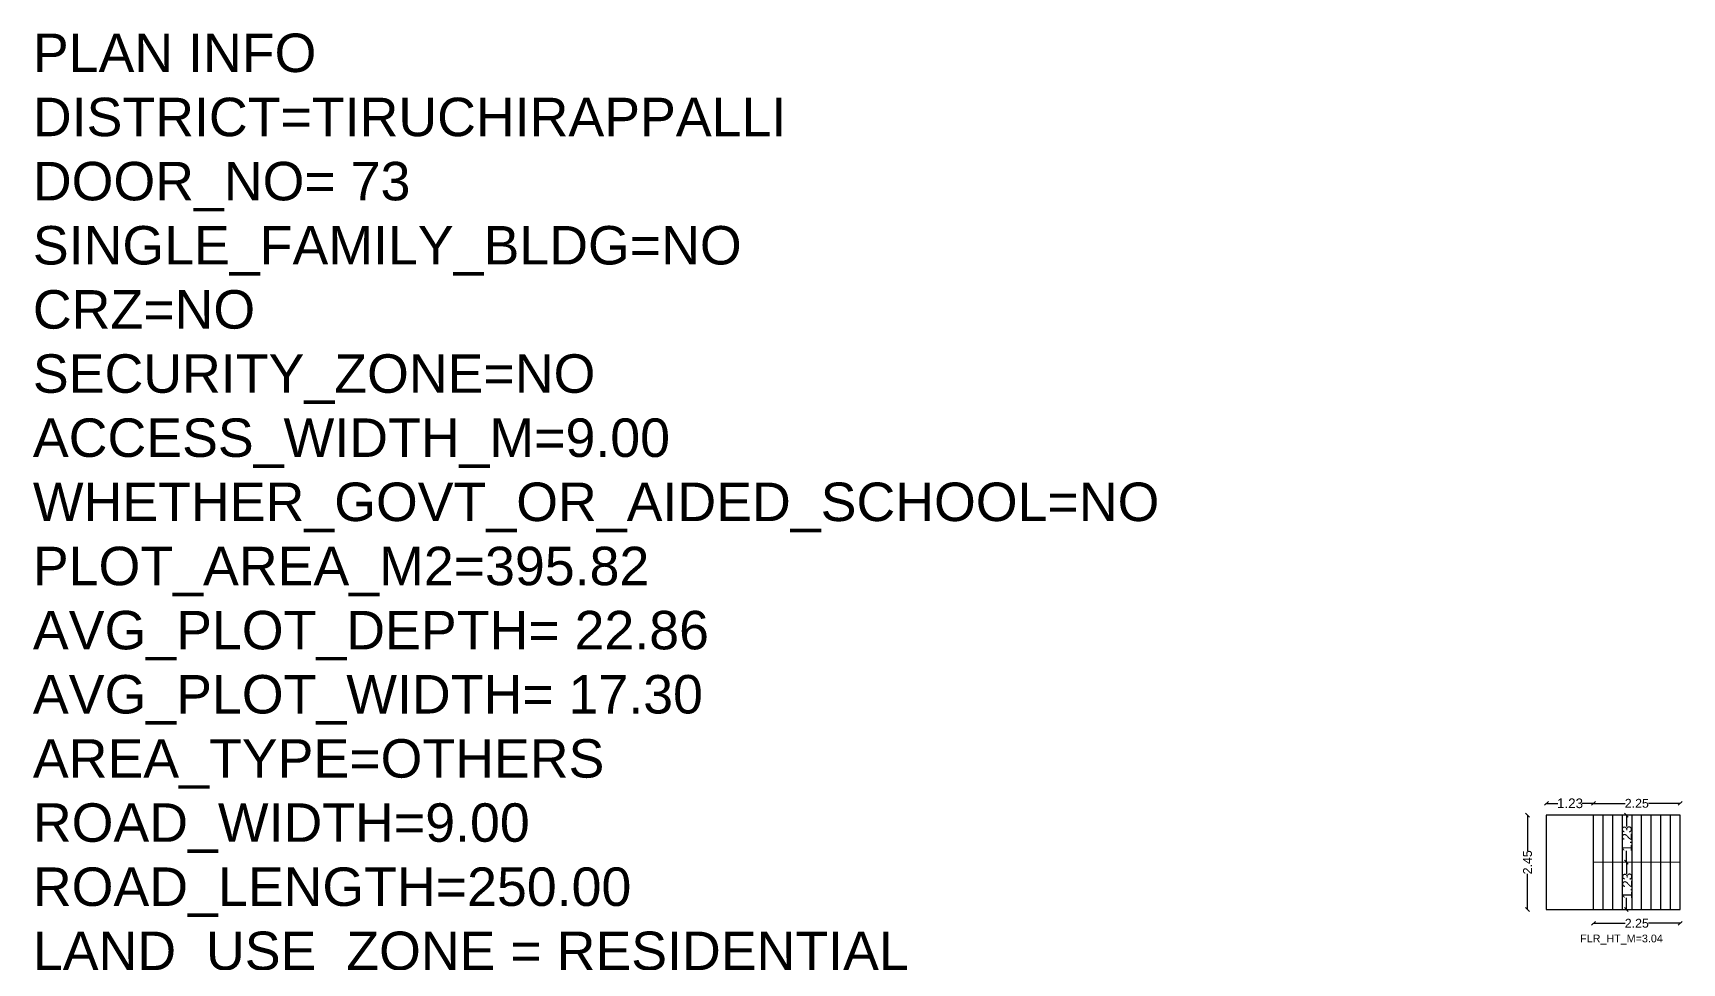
# Model space of a CAD drawing. Header units: metres. Extents: x -132 to 144, y -80 to -15.
# Drawn here: x -131.7 to -88.8, y -50.58 to -26.41 of the extents above; entities that cross this region are included whole.
import ezdxf

# ---------------------------------------------------------------- set-up
doc = ezdxf.new("R2010")
doc.units = ezdxf.units.M
doc.header["$MEASUREMENT"] = 0
doc.header["$PDMODE"] = 3
doc.layers.get('0').update_dxf_attribs({"lineweight": 5})
doc.layers.get('DEFPOINTS').update_dxf_attribs({"lineweight": 5})
doc.layers.add('BLK_1_FLR_5_STAIR_1', color=1, linetype='Continuous')
for name, color, linetype, lineweight in [('BLK_1_FLR_5_STAIR_1_FLIGHT_1', 7, 'Continuous', 0), ('BLK_1_FLR_5_STAIR_1_FLIGHT_2', 7, 'Continuous', 0), ('BLK_1_FLR_5_STAIR_1_LANDING_1', 7, 'Continuous', 0)]:
    doc.layers.add(name, color=color, linetype=linetype, lineweight=lineweight)
doc.layers.add('PLAN_INFO', color=1, linetype='Continuous', plot=False)
doc.styles.get("Standard").update_dxf_attribs({"font": 'arial.ttf'})
doc.dimstyles.new('STANDARD$0', dxfattribs={"dimtxt": 0.5, "dimasz": 0.1, "dimexe": 2, "dimexo": 2, "dimgap": 0, "dimtad": 0, "dimzin": 0, "dimdsep": 46, "dimtxsty": 'Standard', "dimblk": 'OBLIQUE', "dimcen": -0.0625, "dimse1": 1, "dimse2": 1, "dimclrd": 3, "dimclre": 9, "dimadec": 0, "dimazin": 0, "dimtfac": 1, "dimtix": 1, "dimtofl": 0, "dimtmove": 2, "dimatfit": 3, "dimldrblk": 'OBLIQUE', "dimfxl": 0, "dimtolj": 1, "dimtzin": 0, "dimarcsym": 0})

# ---------------------------------------------------------------- blocks, each defined once
blk = doc.blocks.new('_Oblique')
at = {"color": 0, "linetype": 'ByBlock', "lineweight": -2}
blk.add_line((-0.5, -0.5), (0.5, 0.5), dxfattribs=at)
blk = doc.blocks.new('*D222')
at = {"layer": 'BLK_1_FLR_5_STAIR_1_FLIGHT_2', "color": 3, "linetype": 'Continuous', "lineweight": -2}
for p, q in [((-90.251, -46.738), (-90.251, -47.038)), ((-90.251, -47.963), (-90.251, -47.664))]:
    blk.add_line(p, q, dxfattribs=at)
at = {"layer": 'DEFPOINTS', "color": 0, "linetype": 'Continuous'}
for p in [(-90.459, -46.738), (-90.459, -47.963), (-90.251, -47.963)]:
    blk.add_point(p, dxfattribs=at)
at = {"layer": 'BLK_1_FLR_5_STAIR_1_FLIGHT_2', "color": 3, "linetype": 'Continuous', "lineweight": -2, "xscale": 0.1, "yscale": 0.1, "zscale": 0.1}
for p, rotation in [((-90.251, -46.738), 90), ((-90.251, -47.963), 270)]:
    blk.add_blockref('_Oblique', p, dxfattribs=dict(at, rotation=rotation))
at = {"layer": 'BLK_1_FLR_5_STAIR_1_FLIGHT_2', "color": 0, "linetype": 'Continuous', "lineweight": -3, "insert": (-90.237, -47.351), "char_height": 0.25, "attachment_point": 5, "rotation": 90}
blk.add_mtext('\\A1;1.23', dxfattribs=at)
blk = doc.blocks.new('*D223')
at = {"layer": 'BLK_1_FLR_5_STAIR_1_FLIGHT_1', "color": 3, "linetype": 'Continuous', "lineweight": -2}
for p, q in [((-90.251, -47.963), (-90.251, -48.265)), ((-90.251, -49.192), (-90.251, -48.891))]:
    blk.add_line(p, q, dxfattribs=at)
at = {"layer": 'DEFPOINTS', "color": 0, "linetype": 'Continuous'}
for p in [(-90.251, -47.963), (-90.251, -49.192), (-90.208, -49.192)]:
    blk.add_point(p, dxfattribs=at)
at = {"layer": 'BLK_1_FLR_5_STAIR_1_FLIGHT_1', "color": 3, "linetype": 'Continuous', "lineweight": -2, "xscale": 0.1, "yscale": 0.1, "zscale": 0.1}
for p, rotation in [((-90.251, -47.963), 90), ((-90.251, -49.192), 270)]:
    blk.add_blockref('_Oblique', p, dxfattribs=dict(at, rotation=rotation))
at = {"layer": 'BLK_1_FLR_5_STAIR_1_FLIGHT_1', "color": 0, "linetype": 'Continuous', "lineweight": -3, "insert": (-90.227, -48.578), "char_height": 0.25, "attachment_point": 5, "rotation": 90}
blk.add_mtext('\\A1;1.23', dxfattribs=at)
blk = doc.blocks.new('*D224')
at = {"layer": 'BLK_1_FLR_5_STAIR_1_LANDING_1', "color": 3, "lineweight": -2}
for p, q in [((-92.33, -46.433), (-92.03, -46.433)), ((-91.104, -46.433), (-91.404, -46.433))]:
    blk.add_line(p, q, dxfattribs=at)
at = {"layer": 'DEFPOINTS', "color": 0, "linetype": 'Continuous'}
for p in [(-92.33, -46.433), (-92.33, -47.965), (-91.104, -49.192)]:
    blk.add_point(p, dxfattribs=at)
at = {"layer": 'BLK_1_FLR_5_STAIR_1_LANDING_1', "color": 3, "linetype": 'Continuous', "lineweight": -2, "xscale": 0.1, "yscale": 0.1, "zscale": 0.1, "rotation": 180}
blk.add_blockref('_Oblique', (-92.33, -46.433), dxfattribs=at)
at = {"layer": 'BLK_1_FLR_5_STAIR_1_LANDING_1', "color": 3, "linetype": 'Continuous', "lineweight": -2, "xscale": 0.1, "yscale": 0.1, "zscale": 0.1}
blk.add_blockref('_Oblique', (-91.104, -46.433), dxfattribs=at)
at = {"layer": 'BLK_1_FLR_5_STAIR_1_LANDING_1', "color": 0, "linetype": 'Continuous', "lineweight": -3, "insert": (-91.717, -46.433), "char_height": 0.25, "attachment_point": 5}
blk.add_mtext('\\A1;1.23', dxfattribs=at)
blk = doc.blocks.new('*D225')
at = {"layer": 'BLK_1_FLR_5_STAIR_1_FLIGHT_1', "color": 3, "linetype": 'Continuous', "lineweight": -2}
for p, q in [((-91.104, -49.55), (-90.28, -49.55)), ((-88.854, -49.55), (-89.677, -49.55))]:
    blk.add_line(p, q, dxfattribs=at)
at = {"layer": 'DEFPOINTS', "color": 0, "linetype": 'Continuous'}
for p in [(-91.104, -49.192), (-88.854, -49.192), (-88.854, -49.55)]:
    blk.add_point(p, dxfattribs=at)
at = {"layer": 'BLK_1_FLR_5_STAIR_1_FLIGHT_1', "color": 3, "linetype": 'Continuous', "lineweight": -2, "xscale": 0.1, "yscale": 0.1, "zscale": 0.1, "rotation": 180}
blk.add_blockref('_Oblique', (-91.104, -49.55), dxfattribs=at)
at = {"layer": 'BLK_1_FLR_5_STAIR_1_FLIGHT_1', "color": 3, "linetype": 'Continuous', "lineweight": -2, "xscale": 0.1, "yscale": 0.1, "zscale": 0.1}
blk.add_blockref('_Oblique', (-88.854, -49.55), dxfattribs=at)
at = {"layer": 'BLK_1_FLR_5_STAIR_1_FLIGHT_1', "color": 0, "linetype": 'Continuous', "lineweight": -3, "insert": (-89.979, -49.55), "char_height": 0.23, "attachment_point": 5}
blk.add_mtext('\\A1;2.25', dxfattribs=at)
blk = doc.blocks.new('*D226')
at = {"layer": 'BLK_1_FLR_5_STAIR_1_FLIGHT_2', "color": 3, "linetype": 'Continuous', "lineweight": -2}
for p, q in [((-91.104, -46.433), (-90.28, -46.433)), ((-88.854, -46.433), (-89.677, -46.433))]:
    blk.add_line(p, q, dxfattribs=at)
at = {"layer": 'DEFPOINTS', "color": 0, "linetype": 'Continuous'}
for p in [(-88.854, -46.433), (-91.104, -46.829), (-88.854, -46.829)]:
    blk.add_point(p, dxfattribs=at)
at = {"layer": 'BLK_1_FLR_5_STAIR_1_FLIGHT_2', "color": 3, "linetype": 'Continuous', "lineweight": -2, "xscale": 0.1, "yscale": 0.1, "zscale": 0.1, "rotation": 180}
blk.add_blockref('_Oblique', (-91.104, -46.433), dxfattribs=at)
at = {"layer": 'BLK_1_FLR_5_STAIR_1_FLIGHT_2', "color": 3, "linetype": 'Continuous', "lineweight": -2, "xscale": 0.1, "yscale": 0.1, "zscale": 0.1}
blk.add_blockref('_Oblique', (-88.854, -46.433), dxfattribs=at)
at = {"layer": 'BLK_1_FLR_5_STAIR_1_FLIGHT_2', "color": 0, "linetype": 'Continuous', "lineweight": -3, "insert": (-89.979, -46.433), "char_height": 0.23, "attachment_point": 5}
blk.add_mtext('\\A1;2.25', dxfattribs=at)
blk = doc.blocks.new('*D227')
at = {"layer": 'BLK_1_FLR_5_STAIR_1_LANDING_1', "color": 3, "lineweight": -2}
for p, q in [((-92.822, -46.738), (-92.822, -47.664)), ((-92.822, -49.192), (-92.822, -48.267))]:
    blk.add_line(p, q, dxfattribs=at)
at = {"layer": 'DEFPOINTS', "color": 0, "linetype": 'Continuous'}
for p in [(-92.335, -46.738), (-92.822, -49.192), (-92.335, -49.192)]:
    blk.add_point(p, dxfattribs=at)
at = {"layer": 'BLK_1_FLR_5_STAIR_1_LANDING_1', "color": 3, "linetype": 'Continuous', "lineweight": -2, "xscale": 0.1, "yscale": 0.1, "zscale": 0.1}
for p, rotation in [((-92.822, -46.738), 90), ((-92.822, -49.192), 270)]:
    blk.add_blockref('_Oblique', p, dxfattribs=dict(at, rotation=rotation))
at = {"layer": 'BLK_1_FLR_5_STAIR_1_LANDING_1', "color": 0, "linetype": 'Continuous', "lineweight": -3, "insert": (-92.822, -47.965), "char_height": 0.23, "attachment_point": 5, "rotation": 90}
blk.add_mtext('\\A1;2.45', dxfattribs=at)

msp = doc.modelspace()

# ---------------------------------------------------------------- linework, layer by layer
at = {"layer": 'BLK_1_FLR_5_STAIR_1', "linetype": 'Continuous', "lineweight": -3}
msp.add_lwpolyline([(-92.33521, -49.19175), (-88.85355, -49.19175), (-88.85355, -46.73842), (-92.33521, -46.73842)], close=True, dxfattribs=at)
at = {"layer": 'BLK_1_FLR_5_STAIR_1_FLIGHT_1', "lineweight": -3}
for p, q in [((-91.10355, -49.19175), (-91.10355, -47.96342)), ((-90.85355, -49.19175), (-90.85355, -47.96342)), ((-90.60355, -49.19175), (-90.60355, -47.96342)), ((-90.35355, -49.19175), (-90.35355, -47.96342)), ((-90.10355, -49.19175), (-90.10355, -47.96342)), ((-89.85355, -49.19175), (-89.85355, -47.96342)), ((-89.60355, -49.19175), (-89.60355, -47.96342)), ((-89.35355, -49.19175), (-89.35355, -47.96342)), ((-89.10355, -49.19175), (-89.10355, -47.96342)), ((-88.85355, -49.19175), (-88.85355, -47.96342))]:
    msp.add_line(p, q, dxfattribs=at)
at = {"layer": 'BLK_1_FLR_5_STAIR_1_FLIGHT_1'}
msp.add_lwpolyline([(-91.10355, -47.96342), (-88.85355, -47.96342), (-88.85355, -49.19175), (-91.10355, -49.19175)], close=True, dxfattribs=at)
at = {"layer": 'BLK_1_FLR_5_STAIR_1_FLIGHT_2', "lineweight": -3}
for p, q in [((-91.10355, -47.96342), (-91.10355, -46.73842)), ((-90.85355, -47.96342), (-90.85355, -46.73842)), ((-90.60355, -47.96342), (-90.60355, -46.73842)), ((-90.35355, -47.96342), (-90.35355, -46.73842)), ((-90.10355, -47.96342), (-90.10355, -46.73842)), ((-89.85355, -47.96342), (-89.85355, -46.73842)), ((-89.60355, -47.96342), (-89.60355, -46.73842)), ((-89.35355, -47.96342), (-89.35355, -46.73842)), ((-89.10355, -47.96342), (-89.10355, -46.73842)), ((-88.85355, -47.96342), (-88.85355, -46.73842))]:
    msp.add_line(p, q, dxfattribs=at)
at = {"layer": 'BLK_1_FLR_5_STAIR_1_FLIGHT_2'}
msp.add_lwpolyline([(-91.10355, -46.73842), (-88.85355, -46.73842), (-88.85355, -47.96342), (-91.10355, -47.96342)], close=True, dxfattribs=at)
at = {"layer": 'BLK_1_FLR_5_STAIR_1_LANDING_1'}
msp.add_lwpolyline([(-92.33521, -46.73842), (-91.10355, -46.73842), (-91.10355, -49.19175), (-92.33521, -49.19175)], close=True, dxfattribs=at)

# ---------------------------------------------------------------- texts
at = {"layer": 'BLK_1_FLR_5_STAIR_1', "linetype": 'Continuous', "lineweight": -3, "insert": (-90.3781, -49.84404), "char_height": 0.2, "width": 2.4, "attachment_point": 2}
msp.add_mtext('FLR_HT_M=3.04', dxfattribs=at)
at = {"layer": 'PLAN_INFO', "insert": (-131.69897, -46.24261), "char_height": 1, "width": 35.1111107, "attachment_point": 4}
msp.add_mtext('PLAN INFO \\PDISTRICT=TIRUCHIRAPPALLI\\PDOOR_NO= 73\\PSINGLE_FAMILY_BLDG=NO\\PCRZ=NO\\PSECURITY_ZONE=NO\\PACCESS_WIDTH_M=9.00\\PWHETHER_GOVT_OR_AIDED_SCHOOL=NO\\PPLOT_AREA_M2=395.82\\PAVG_PLOT_DEPTH= 22.86\\PAVG_PLOT_WIDTH= 17.30\\PAREA_TYPE=OTHERS\\PROAD_WIDTH=9.00\\PROAD_LENGTH=250.00\\PLAND_USE_ZONE = RESIDENTIAL\\PRWH_DECLARED=YES\\PBUILDING_NEAR_TO_RIVER=NO\\PBUILDING_NEAR_MONUMENT=NO\\PBUILDING_NEAR_GOVT_BLDG=NO\\PNOC_FOR_CONSTRUCTION_NEAR_MONUMENT=NO\\PJURISDICTION_TYPE=CORPORATION\\POSR_APPLICABLE=NO\\PPREMIUM_FSI_REQUIRED=YES\\PIS_APPROVED_LAYOUT=YES', dxfattribs=at)

# ---------------------------------------------------------------- dimensions: what is measured, and where the dimension line sits
at = {"layer": 'BLK_1_FLR_5_STAIR_1_FLIGHT_1', "color": 2, "linetype": 'Continuous', "lineweight": -3}
dim = msp.add_linear_dim(base=(-90.25118, -49.19175), p1=(-90.25118, -47.96342), p2=(-90.2083, -49.19175), angle=270, dimstyle='STANDARD$0', override={"dimtxt": 0.25}, dxfattribs=at)
dim.commit()
dim.dimension.update_dxf_attribs({"geometry": '*D223', "text_midpoint": (-90.22686, -48.57759), "dimtype": 160})
at = {"layer": 'BLK_1_FLR_5_STAIR_1_FLIGHT_1', "color": 1, "linetype": 'Continuous', "lineweight": -3}
dim = msp.add_aligned_dim(p1=(-91.10355, -49.19175), p2=(-88.85355, -49.19175), distance=-0.35796, dimstyle='STANDARD$0', override={"dimtxt": 0.23}, dxfattribs=at)
dim.commit()
dim.dimension.update_dxf_attribs({"geometry": '*D225', "text_midpoint": (-89.97855, -49.54971)})
at = {"layer": 'BLK_1_FLR_5_STAIR_1_FLIGHT_2', "color": 1, "linetype": 'Continuous', "lineweight": -3}
dim = msp.add_linear_dim(base=(-88.85355, -46.43251), p1=(-91.10355, -46.82891), p2=(-88.85355, -46.82891), dimstyle='STANDARD$0', override={"dimtxt": 0.23}, dxfattribs=at)
dim.commit()
dim.dimension.update_dxf_attribs({"geometry": '*D226', "text_midpoint": (-89.97855, -46.43251)})
at = {"layer": 'BLK_1_FLR_5_STAIR_1_FLIGHT_2', "color": 2, "linetype": 'Continuous', "lineweight": -3}
dim = msp.add_linear_dim(base=(-90.2511828495, -47.9634210565), p1=(-90.4585423546, -46.7384210565), p2=(-90.4585423546, -47.9634210565), angle=270, dimstyle='STANDARD$0', override={"dimtxt": 0.25}, dxfattribs=at)
dim.commit()
dim.dimension.update_dxf_attribs({"geometry": '*D222', "text_midpoint": (-90.2368036586, -47.3509210565), "dimtype": 160})
at = {"layer": 'BLK_1_FLR_5_STAIR_1_LANDING_1', "color": 2, "linetype": 'Continuous', "lineweight": -3}
dim = msp.add_linear_dim(base=(-92.33021, -46.43251), p1=(-91.10355, -49.19175), p2=(-92.33021, -47.96509), dimstyle='STANDARD$0', override={"dimtxt": 0.25, "dimtmove": 1, "dimfxl": 5}, dxfattribs=at)
dim.commit()
dim.dimension.update_dxf_attribs({"geometry": '*D224', "text_midpoint": (-91.71688, -46.43251), "dimtype": 160})
at = {"layer": 'BLK_1_FLR_5_STAIR_1_LANDING_1', "color": 1, "linetype": 'Continuous', "lineweight": -3}
dim = msp.add_linear_dim(base=(-92.82168, -49.19175), p1=(-92.33521, -46.73842), p2=(-92.33521, -49.19175), angle=90, dimstyle='STANDARD$0', override={"dimtxt": 0.23, "dimtmove": 1, "dimfxl": 5}, dxfattribs=at)
dim.commit()
dim.dimension.update_dxf_attribs({"geometry": '*D227', "text_midpoint": (-92.82168, -47.96509)})

doc.saveas('drawing.dxf')
